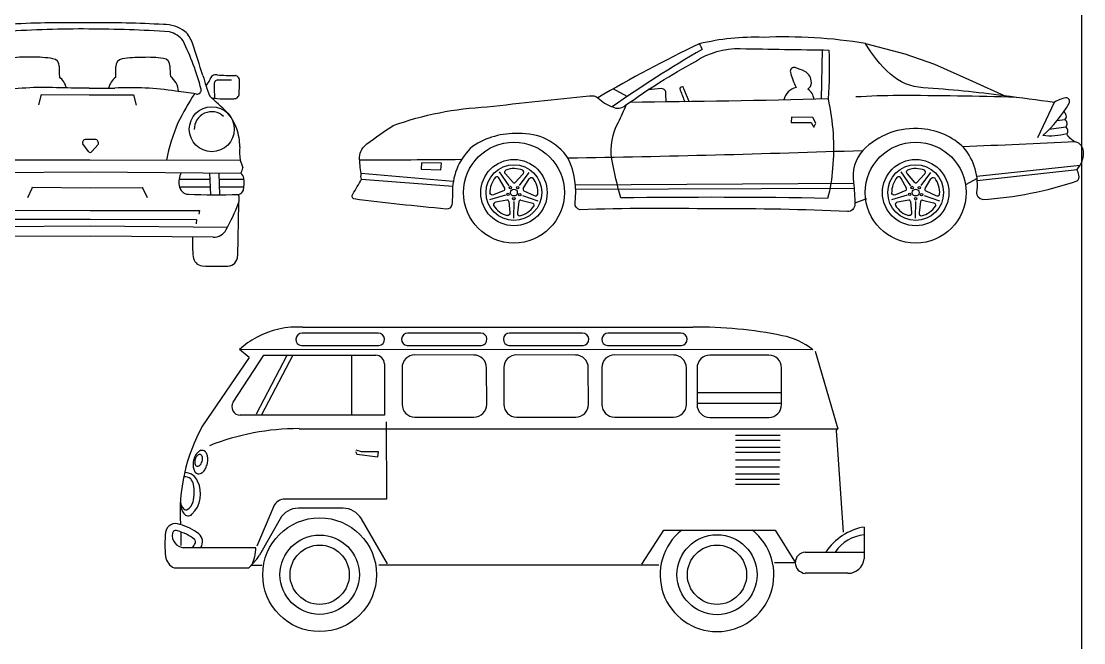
# Model space of a CAD drawing. Header units: millimetres. Extents: x 577 to 2337, y 236 to 943.
# Drawn here: x 803.2 to 809.57, y 688.56 to 692.29 of the extents above; entities that cross this region are included whole.
import ezdxf

# ---------------------------------------------------------------- set-up
doc = ezdxf.new("R2010")
doc.units = ezdxf.units.MM
doc.header["$LTSCALE"] = 0.01
doc.layers.add('06-Furn', color=4, linetype='Continuous')

# ---------------------------------------------------------------- blocks, each defined once
blk = doc.blocks.new('f11')
at = {"layer": '06-Furn', "color": 234, "linetype": 'Continuous'}
for p, q in [((810.9609376328059, 703.6753583222098), (813.301001540012, 703.6753583222098)), ((811.4135331721969, 703.6396272450156), (810.9565326632925, 703.6396272450156)), ((812.0283149989315, 703.6396272450156), (811.5915375264354, 703.6396272450156)), ((812.6390521438785, 703.6396272450156), (812.2022745521732, 703.6396272450156)), ((813.229566326923, 703.6396272450156), (812.7927886160084, 703.6396272450156)), ((814.0228710087009, 703.5393208532996), (810.5829663487144, 703.5414538651175)), ((810.9525637092062, 703.5647881298728), (811.4176257761188, 703.5652035742469)), ((811.5875685723491, 703.5647881298728), (812.032407573051, 703.5652035742469)), ((812.1983057172962, 703.5647881298728), (812.6431447179981, 703.5652035742469)), ((812.788819661922, 703.5647881298728), (813.2336587818332, 703.5652035742469)), ((810.6390764327713, 703.4940461188025), (810.3595797331997, 703.0826455622382)), ((810.5430534990497, 703.2255668907828), (810.7270010026165, 703.506401565618)), ((810.6384324045845, 703.4933401613898), (810.5815203996368, 703.5409798889823)), ((810.8657926084467, 703.5053748160071), (810.6806141646572, 703.1534717350669)), ((810.9003760578104, 703.5065660744376), (810.71222864706, 703.1490208178229)), ((810.7270010026165, 703.506401565618), (811.3993807347484, 703.506401565618)), ((811.2559400411316, 703.1462890177436), (811.2559400411316, 703.5055488615699)), ((811.987729838676, 703.5080527334876), (811.6330627115436, 703.5089172392554)), ((812.5984213264652, 703.5080527334876), (812.2437541397281, 703.5089172392554)), ((813.1867704303928, 703.5080527334876), (812.832103362865, 703.5089172392554)), ((813.757933607883, 703.5073838501639), (813.4034554870792, 703.5073838501639)), ((814.0353052528568, 703.5319113999076), (814.1722545536228, 703.0654553442664)), ((811.4501807304092, 703.4556015997596), (811.4501807304092, 703.1469326286979)), ((811.5566774817177, 703.4324409037299), (811.5566774817177, 703.2117684155173)), ((812.0645760210224, 703.212056067533), (812.0637435825535, 703.432141211576)), ((812.1673689993091, 703.4324409037299), (812.1673689993091, 703.2117684155173)), ((812.6752674492069, 703.212056067533), (812.674435010738, 703.432141211576)), ((812.7557181032367, 703.4324409037299), (812.7557181032367, 703.2117684155173)), ((813.2627842338749, 703.2117684155173), (813.2627842338749, 703.432141211576)), ((813.3270702274509, 703.4309073954291), (813.3270702274509, 703.2102349072165)), ((813.8341331394382, 703.2102349072165), (813.8341331394382, 703.4314720898337)), ((813.3312926204868, 703.2838949232764), (813.8308124454685, 703.2838949232764)), ((813.329953423328, 703.2193779020972), (813.8308124454685, 703.2193779020972)), ((811.4501807304092, 703.1469326286979), (810.5857507200905, 703.1469326286979)), ((811.4620156796642, 703.1072883873649), (811.4623840363689, 702.6434266238875)), ((811.6328775199123, 703.135568407125), (811.988091936893, 703.135568407125)), ((812.2435690077015, 703.135568407125), (812.5987834842869, 703.135568407125)), ((812.8319179924198, 703.135568407125), (813.1865842254825, 703.135568407125)), ((813.4032702358433, 703.1340348988242), (813.7579331310459, 703.1340348988242)), ((810.938145576603, 703.064713266439), (814.1715290458866, 703.064713266439)), ((814.1722545536228, 703.0654553442664), (814.1627564342685, 703.055742648191)), ((814.1627564342685, 703.055742648191), (814.2031836422153, 702.4454824000068)), ((813.5578846843906, 703.0270710259147), (813.826767674274, 703.0270710259147)), ((813.5578846843906, 702.9962268143363), (813.826767674274, 702.9962268143363)), ((811.2766668261953, 702.9295567541785), (811.284397578425, 702.9131742983527)), ((811.3130534203716, 702.9279037981696), (811.281385427899, 702.937157419271)), ((811.284397578425, 702.9131742983527), (811.4115185650058, 702.8974367647834)), ((811.4160000296303, 702.9263067513175), (811.3130534203716, 702.9279037981696)), ((811.4115185650058, 702.8974367647834), (811.4160000296303, 702.9263067513175)), ((813.5578846843906, 702.9549762278266), (813.826767674274, 702.9549762278266)), ((813.5578846843906, 702.9241549044318), (813.826767674274, 702.9241549044318)), ((813.5578846843906, 702.8781857758231), (813.826767674274, 702.8781857758231)), ((813.5578846843906, 702.8377055197425), (813.8227231414982, 702.8377055197425)), ((813.5578846843906, 702.7944577604003), (813.8227231414982, 702.7944577604003)), ((813.5578846843906, 702.7628433376021), (813.8227231414982, 702.7628433376021)), ((813.5578846843906, 702.7319379716582), (813.8227231414982, 702.7319379716582)), ((810.7846849175163, 702.5969860225387), (810.6853327663608, 702.3609724908538)), ((811.4623840363689, 702.6434266238875), (810.8549403460689, 702.6436216502852)), ((811.2025530548759, 702.5885388522811), (810.934680974669, 702.5886515646644)), ((810.8240459324785, 702.5241073041625), (810.7008910687633, 702.3060542016692)), ((811.4694657536216, 702.2544346421428), (811.3123532446094, 702.5252661972709)), ((812.9948954494663, 702.252228614635), (813.1271004589267, 702.4575016766257)), ((813.1271004589267, 702.4575016766257), (813.7951178463169, 702.4575016766257)), ((813.7951178463169, 702.4575016766257), (813.9170534523197, 702.2597652345366)), ((814.3304784210392, 702.47572174365), (814.3304784210392, 702.2847451835341)), ((810.2295487435528, 702.4412357478805), (810.2282785685726, 702.3654833107657)), ((810.67912535984, 702.3512357145019), (810.2428474338718, 702.3512357145019)), ((810.6367914589115, 702.2310464053817), (810.6841138215729, 702.28289594943)), ((813.9767041118808, 702.3256185322471), (814.3275792511173, 702.3256185322471)), ((810.1890026839443, 702.2305741875834), (810.4795513661571, 702.2310464053817)), ((810.4795513661571, 702.2310464053817), (810.6367914589115, 702.2310464053817)), ((810.6534339400001, 702.2460277646251), (810.7154343636699, 702.2460277646251)), ((811.4166890891262, 702.2490428953834), (813.0975298793979, 702.2490428953834)), ((813.9170534523197, 702.2597652345366), (813.7912158878513, 702.2597652345366)), ((814.2327849777408, 702.1982091634936), (813.9756603153415, 702.1982091634936))]:
    blk.add_line(p, q, dxfattribs=at)
for centre, radius in [((811.0619053753086, 702.1895057528682), 0.3414136469364166), ((811.0619053753086, 702.1895057528682), 0.2382636219263077), ((813.4468662651249, 702.1895057528682), 0.2401421219110489), ((811.0619053753086, 702.1895057528682), 0.1779721230268478), ((813.4468662651249, 702.1895057528682), 0.1779721230268478)]:
    blk.add_circle(centre, radius, dxfattribs=at)
for centre, radius, start, end in [((810.9298042716451, 703.155664947576), 0.5206250939242678, 86.57167161093817, 118.436270652212), ((813.327808848209, 701.1056553393073), 2.569842803980785, 78.52847495824481, 90.59769160704471), ((810.9106826843687, 703.1909760504432), 0.4804689398834347, 118.4362725198462, 133.2423245922335), ((810.9563116865226, 703.6021141081519), 0.03751378779427658, 89.66247174596255, 264.2660860341911), ((811.4138159962364, 703.6025233536429), 0.0375137386034025, 275.828877865201, 90.432469963911), ((811.5913165124126, 703.6021141081519), 0.03751378792595612, 89.66243760815529, 264.2661086792499), ((812.0285978229709, 703.6025233536429), 0.0375137386034025, 275.828877865201, 90.43242444727909), ((812.2020536573597, 703.6021141081519), 0.03751378792595612, 89.66243760815529, 264.2661086792499), ((812.6393349083133, 703.6025233536429), 0.0375137386034025, 275.828877865201, 90.43242444727909), ((812.7925677211948, 703.6021141081519), 0.03751378792595612, 89.66243760815529, 264.2661086792499), ((813.2298490913578, 703.6025233536429), 0.03751372649696655, 275.8286967348412, 90.43260651380818), ((813.7512414367862, 703.1921998530097), 0.4407670736123798, 51.95606347059842, 78.52848747384449), ((811.3993807347484, 703.4556015997596), 0.05079999566078186, 0, 90), ((811.6328769834705, 703.4327174692817), 0.07619999631870267, 89.86034848061209, 180.2079537126784), ((811.9875441106029, 703.4318530827231), 0.07620001714228866, 0.2167379670048563, 89.86034848061209), ((812.243568411655, 703.4327174692817), 0.07619999631870267, 89.86034848061209, 180.2079536313469), ((812.5982355983921, 703.4318530827231), 0.07619995753807034, 0.2167381365401303, 89.86034848061209), ((812.8319175155826, 703.4327174692817), 0.07619999631870267, 89.86034848061209, 180.2079536313469), ((813.1865844639011, 703.4318530827231), 0.07620007674650697, 0.2167377974696069, 89.86034848061209), ((813.4032697590061, 703.4311840801902), 0.07619999631870267, 89.86034848061209, 180.2079536313469), ((813.757933607883, 703.4311838417716), 0.07620007674650697, 0.2167377974696069, 90), ((810.5855490477749, 703.1977322369285), 0.05079999622679458, 146.7751356831388, 270.22746064836), ((811.6328775199123, 703.2117684155173), 0.07620000839233398, 180, 270), ((811.9883766086765, 703.2117678194709), 0.07619994409369793, 269.7859508970482, 0.2167381365401303), ((812.2435690077015, 703.2117684155173), 0.07620000839233398, 180, 270), ((812.599068036861, 703.2117678194709), 0.07619994409369793, 269.7859508970482, 0.2167381365401303), ((812.8319179924198, 703.2117684155173), 0.07620000839233398, 180, 270), ((813.1865842254825, 703.2117684155173), 0.07620000839233398, 270, 0), ((813.4032702358433, 703.2102349072165), 0.07620000839233398, 180, 270), ((813.7579331310459, 703.2102349072165), 0.07620000839233398, 270, 0), ((811.2844391526647, 702.5642785697646), 1.060221337579746, 150.7301574587928, 183.9128299551091), ((810.9402605878182, 701.5945999890037), 1.471806615273459, 90.0823335907528, 111.5100777101214), ((810.3870525272556, 702.8659495382972), 0.08095963157809091, 136.5458271554375, 153.3981627190411), ((810.3554028185077, 702.8744625120826), 0.04074474211751366, 130.9443807865252, 147.98043703045), ((810.3664987595745, 702.8854234486289), 0.05264548894447767, 112.1509020224038, 136.5460905950127), ((810.3462613733478, 702.8849991827674), 0.02679528034670479, 106.5240401260009, 130.9443816933972), ((810.3425052078434, 702.8976598053641), 0.01358923141908434, 71.97003798582881, 106.5234771266276), ((810.3564649732776, 702.9100703268714), 0.02603447168920403, 77.18133780599652, 112.1504723165844), ((810.3425052078434, 702.8976599245734), 0.01358911819240033, 37.41640678584174, 71.96988241714682), ((810.332016280479, 702.8896358280845), 0.02679531685167405, 12.99595419362744, 37.41631457101146), ((810.3564650924869, 702.9100702076621), 0.02603456656662895, 42.21253997712763, 77.18165182506758), ((810.3367552073665, 702.8921911984153), 0.05264542188005419, 17.81680017611826, 42.211987560421), ((810.3097992451854, 702.8835275440879), 0.08095941051057866, 0.9646818374494195, 17.81701720790036), ((810.422622493095, 702.8481363325782), 0.1207407122804095, 167.1814719587691, 180.9646329416148), ((810.3828470023342, 702.8474663763709), 0.08095958428218548, 180.9644688232235, 197.8168049416901), ((810.4226225526996, 702.8481363325782), 0.1207407563707482, 153.398316671202, 167.1814782340811), ((810.352479627914, 702.8654829531379), 0.04074446039733583, 175.9600073354487, 192.9960680217645), ((810.3719627769657, 702.8641068010993), 0.06027615137853603, 161.9701145584664, 175.9599209906016), ((810.3388875039287, 702.8623459606833), 0.02679502646211672, 192.9960975027116, 217.4164993170293), ((810.3719622405239, 702.8641068010993), 0.06027563224916505, 147.9801369715663, 161.9699567310886), ((810.3283991130062, 702.8543219834037), 0.01358930755490314, 217.4157960048338, 251.9693210838259), ((810.3283986957737, 702.8543219834037), 0.01358915762701738, 251.9709938642588, 286.5245838029117), ((810.3246431859203, 702.8669824867911), 0.02679493310847817, 286.5233298007541, 310.9436950474644), ((810.3155010851093, 702.8775195151038), 0.04074508440967115, 310.9442960826154, 327.9803305309064), ((810.2989419015117, 702.8878749876685), 0.06027563224916505, 327.9801369715662, 341.9699567310886), ((810.2989419015117, 702.8878748684592), 0.0602756043817939, 341.9700644826147, 355.9598850644313), ((810.3184240372844, 702.8864985972114), 0.04074492765127142, 355.9602217925668, 12.99626275696658), ((810.27002369482, 702.8828580647178), 0.1207406233470387, 333.3981268922487, 347.1812876549863), ((810.2700228007503, 702.8828580647178), 0.1207414890551367, 347.1813817854252, 0.9645419103354649), ((810.2556341202923, 702.7300648360915), 0.0470546468765559, 47.0652492830576, 98.44125594848211), ((810.2481467040249, 702.7033267884917), 0.09911404529360764, 56.04546678434636, 86.76380796958347), ((810.2287652404972, 702.7015692859359), 0.1124152962449009, 26.39613591639398, 48.32854457654008), ((810.3558906825252, 702.8388029604621), 0.05264530838808862, 197.8168398731732, 222.212026682602), ((810.3361810358234, 702.820923832006), 0.02603453471876785, 222.2120722394463, 257.1812390031454), ((810.3361808570095, 702.8209238916106), 0.02603456147934707, 257.1816518250675, 292.1508367994849), ((810.3261476667591, 702.8455705314345), 0.05264511080707777, 292.1505792825915, 316.5457807597935), ((810.3055932434269, 702.8650446205802), 0.08095984337262321, 316.5458529489465, 333.3981816684444), ((810.2348776968189, 702.7171501784987), 0.07093765884961412, 11.52775694926821, 41.8894796796128), ((810.175575664825, 702.6751702099509), 0.171795747225681, 314.1821966905655, 26.39612177464106), ((810.0665121586986, 702.6828109293647), 0.242769366560107, 346.6915758419175, 11.52774399344127), ((810.2823426635929, 702.6266329556174), 0.0561722037574025, 169.1183903757675, 234.0303103827577), ((810.3341507824131, 702.6190561919875), 0.1073367584781295, 182.0698678428491, 215.8723002361383), ((810.2341525467106, 702.6431564360328), 0.0705027899011514, 296.0241919508285, 346.6916013648424), ((810.8549158783622, 702.5674216418929), 0.07620001231582228, 89.98161361744123, 157.1708850686888), ((810.9346275242038, 702.4616516500182), 0.1269999854986387, 89.97588593300146, 150.5425409293758), ((811.2024995746084, 702.4615388780303), 0.1270000042495615, 30.11852064000729, 89.97588593300146), ((810.2730506571003, 702.5748719840713), 0.03193477416262275, 215.8723352841857, 314.1821656212292), ((810.2583570392795, 702.5935829549499), 0.01533575979715576, 234.0302901149508, 296.0241755335356), ((810.1983708055683, 702.4349907904334), 0.06174914002546833, 66.98480501536032, 171.6864141080206), ((810.1352816136547, 702.1785609691806), 0.3251822910510024, 51.83617970401779, 74.43959090377011), ((813.4468662651249, 702.1895057528682), 0.3414136371752419, 128.3989270955389, 51.9127104971216), ((814.3902320774265, 702.1323860257335), 0.348496690288023, 99.8728262470199, 146.3490633543274), ((810.7410402210422, 702.3714687495894), 0.6081010891946559, 173.1574105951844, 186.8425838288196), ((810.251674047298, 702.4250443845458), 0.07422237693340791, 170.0382859347738, 265.0630499006018), ((810.1983708055683, 702.4349907904334), 0.02001043361985719, 61.07197429373799, 171.6863927906484), ((810.1352816136547, 702.1785609691806), 0.2834435684645299, 51.83618253632142, 75.12388432128274), ((810.2991274507709, 702.3870426684089), 0.0182831349621656, 325.2699727350633, 51.83617447442936), ((810.2991274507709, 702.3870426684089), 0.06002180914335753, 325.2700164132049, 51.83616473594062), ((814.354718676395, 702.1879305511184), 0.2420355568978874, 95.89926396877752, 145.3625580843261), ((810.1737792404361, 702.4488084583945), 0.1578451686176854, 321.7546045343598, 332.7872763994806), ((810.4035978229709, 702.3588822155662), 0.2756336136759712, 336.1887141467151, 358.4103476731149), ((810.2218404920765, 702.3091664283938), 0.08517662432003853, 186.8425839233498, 247.3235974954051), ((810.5903094919391, 702.3685099154181), 0.1270000135049281, 317.6137117456252, 330.5425493304028), ((813.9809091003605, 702.2616006701655), 0.06415581496328444, 93.75805262707888, 266.3204685256661), ((814.2346637161442, 702.2937991886802), 0.09560851099649109, 268.8741896940302, 354.5660194243312)]:
    blk.add_arc(centre, radius, start, end, dxfattribs=at)
blk = doc.blocks.new('f12')
at = {"layer": '06-Furn', "color": 234}
for p, q in [((818.9270136625113, 702.6673273743925), (818.8785656662279, 702.660367765491)), ((818.9324088023553, 702.6239928715638), (818.8338481982195, 702.6098345304179)), ((815.5922177722663, 702.2715498640298), (815.5337843141737, 702.3554151351689)), ((815.6153416792425, 702.2913217399307), (815.5710157183843, 702.3422693051086)), ((815.6287006534607, 702.29107983074), (815.6748421032083, 702.3403891789328)), ((815.6534414808324, 702.2733070499796), (815.712930944594, 702.3518721465496)), ((818.0033490636255, 702.2715498640298), (817.9449156055401, 702.3554151351689)), ((818.0264729705945, 702.2913217399307), (817.9821470097507, 702.3422693051086)), ((818.0398319448199, 702.29107983074), (818.0859733945603, 702.3403891789328)), ((818.0645727721916, 702.2733070499796), (818.1240622359531, 702.3518721465496)), ((815.5655726508761, 702.2565215092015), (815.5329351660824, 702.3156420622233)), ((815.6771771152256, 702.2545005347035), (815.7119336538802, 702.3124006920823)), ((817.976703942228, 702.2565215092015), (817.9440664574416, 702.3156420622233)), ((818.0883084065848, 702.2545005347035), (818.1230649452394, 702.3124006920823)), ((818.4008119962585, 702.3156440924483), (818.3314017550568, 702.2762951804159)), ((815.5693627707718, 702.2147248774688), (815.4750553784819, 702.1861314086252)), ((815.5612144314931, 702.2438911237675), (815.4990629424486, 702.2174782933268)), ((815.6718176131311, 702.2126986247874), (815.764920715474, 702.18039873264)), ((815.6810751959696, 702.2417206411753), (815.7422296649951, 702.2130749412879)), ((817.9804940621237, 702.2147248774688), (817.8861866698484, 702.1861314086252)), ((817.9723457228523, 702.2438911237675), (817.9101942338078, 702.2174782933268)), ((818.082948904483, 702.2126986247874), (818.1760520068332, 702.18039873264)), ((818.0922064873288, 702.2417206411753), (818.1533609563543, 702.2130749412879)), ((815.5789319421441, 702.1858041023349), (815.512619417494, 702.1730332653367)), ((815.5895973886567, 702.1777561856559), (815.5955116168319, 702.1104845935167)), ((815.6198541125763, 702.1764928510363), (815.6179055305241, 702.0779653232728)), ((815.6503164407972, 702.1766566628191), (815.6419705314751, 702.1096432984757)), ((815.6612662686297, 702.1843131621988), (815.7270729517026, 702.1691498622365)), ((817.7370487465145, 702.1933374680791), (817.6669123850646, 702.1678576290849)), ((817.9900632335033, 702.1858041023349), (817.9237507088459, 702.1730332653367)), ((818.0007286800159, 702.1777561856559), (818.0066429081911, 702.1104845935167)), ((818.0309854039355, 702.1764928510363), (818.0290368218833, 702.0779653232728)), ((818.0614477321564, 702.1766566628191), (818.0531018228343, 702.1096432984757)), ((818.0723975599889, 702.1843131621988), (818.1382042430618, 702.1691498622365))]:
    blk.add_line(p, q, dxfattribs=at)
for points in [[(818.4322521060952, 702.1889698521534, 0.06463117398015057), (819.0016800533762, 702.3001643056757, 0.311979695415891), (819.0120282085103, 702.3347412712881, 0.007466092147084752), (819.0007600493976, 702.3695474260146, 0.1795108467132291), (819.0397722671681, 702.4684524858874, 0.297920993685627), (819.0020974873609, 702.5317637873211, -0.164429709296422), (818.9582944786729, 702.5575665259219, -0.06084921462478358), (818.9393784887492, 702.5826626522446, -0.09621001063703903), (818.7960519729953, 702.5727411719834, 0.07328729122797245), (818.9528719485301, 702.7669007572529, 0.6021031974881028), (818.9335363924532, 702.7995058133945, 0.08534436889966097), (818.8635687584668, 702.7721573413562, 0.002154604798135369), (818.5616891589801, 702.8112480386169, 0.01751131198565444), (818.0763068563086, 702.8597676813349, -0.1727178246543103), (817.8805064415195, 702.9418471923398, -0.07903840218599353), (817.7311066420938, 703.1250955091361, 0.05212424771449881), (817.1163535236395, 703.1622693324732, 0.06616678961635349), (816.7330446041218, 703.1234135198881, -0.03304219783901044), (816.7500682791855, 703.0897304260995, 0.02074274842729733), (816.2103685335154, 702.7450541002161, -0.320749570136081)], [(818.4322521060952, 702.1889698521534, -0.3993709220873513), (818.4000111249464, 702.2293384068596, 0.2117448787887012), (818.3212656565287, 702.499646891474, 0.175042950257173), (818.0688128296082, 702.6134537296728, 0.2260175516920253), (817.7150990058129, 702.4838287476575, 0.2233856429596347), (817.65915103023, 702.2919551450593, -0.0214787995598956), (817.6670576353339, 702.160413673844, -0.4233840710983823), (817.6229021802268, 702.116218288849, 0.01459267634541072), (816.8211392709767, 702.132236997784, 0.01289978989569531), (816.0161862925, 702.1278421915611, -0.3567243778143935), (815.9874976219711, 702.167173209438, 0.1441942387881841), (815.9472644602123, 702.4351276996001, 0.2645325840445674), (815.6477053878319, 702.5846543148343, 0.1601910503999548), (815.3725091762666, 702.5072980918465, 0.2112902108787172), (815.25206048096, 702.243497250847, -0.02288369802027186), (815.2486583700796, 702.1578397201063, -0.3991577500785379), (815.2142433081157, 702.1313288113868, -0.007364516480979585), (814.6597361654188, 702.1922889116083, -0.4918334101613313), (814.6534318495454, 702.2207923211224, 0.01162463873307687), (814.679728426518, 702.2667627368626, 0.04032257990269805), (814.7057159374511, 702.3116257998606, -0.1281001896298338), (814.7041683695046, 702.3447380928972, -0.04482910120416033), (814.6941153389038, 702.4437918952442, -0.2111179782380698), (814.7383357767234, 702.5236579047466, -0.01133042847836947), (814.8951366924506, 702.6330757201192, -0.07389107864004844), (815.4598252794007, 702.7448510944066, -0.005497636739624535), (816.0736716436571, 702.810370409801, -0.2354382408315718), (816.123611968504, 702.7996199164315, 0.09364030738767097), (816.212134566404, 702.7443595527127, 0.291895977436826), (816.2908721183034, 702.7544777952696, -0.0304412761542873), (816.7108115834402, 703.0182210424953, -0.1516703182860611), (816.979420219532, 703.094954379221, 0.001803758063612425), (817.5111829643778, 703.0863681464086, -0.03001051332371444), (817.5062701135379, 702.7922859355147, -0.003466045831790792), (816.3151527081194, 702.7721690857413, 3.647766475596638)], [(816.7330446041218, 703.1234135198881, 0.02054635911915596), (816.123611968504, 702.7996199164315, -6.837416420959595)], [(817.4214290091098, 702.7903065986009, 0.2300583571432023), (817.3846518551567, 702.8510740653271, 0.2664846465800295), (817.4058465130059, 702.8902000532232, 0.2908197734143025), (817.3666340746407, 702.9579974814385, 0.03648956526253779), (817.3089854913691, 702.9805571592276, 0.5661088215437988), (817.2798453267009, 702.9541111139677, 0.06583974460769211), (817.3152229482861, 702.8620350428953, 0.2826996010110163), (817.2401840475053, 702.786359006959, -3.077224517867312)], [(816.5345379088816, 702.7746333357916), (816.5329871270427, 702.8246293303071, 0.437900605893486), (816.5070182629992, 702.854530395967, -0.005720382927051153), (816.4262825773679, 702.8483139902071, 1.239976899919039)], [(816.6727329077024, 702.7764732258927), (816.6412597989823, 702.8540170819449, 1.252258435879739), (816.6182778545757, 702.84524226187, -0.01836046567412294), (816.6458370059175, 702.7760977176347, -0.5234201204768884)], [(817.5062701135379, 702.7922859355147, -0.07861700751797404), (817.5329644681173, 702.3749842487721, -0.06068593989397675), (817.5026061732773, 702.1959884575315, 0.007911591435252576), (816.2630870531488, 702.1981593524231, -0.02352218523775861), (816.2080682452637, 702.4302890960223, -0.1670360010222502), (816.2482104738286, 702.6529835122763)], [(818.6348644307712, 702.8020153267696, 0.006801729282814825), (817.9297244433168, 702.8128862405117, 0.01452480460762503), (817.6724387829075, 702.8043294696961)], [(816.2482104738286, 702.6529835122763, 0.005803266310637004), (816.2954089524704, 702.7578133103214, 13.00198865152524)], [(818.9393784887492, 702.5826626522446, 0.4337552877765393), (818.9324088023553, 702.6239928715638, 0.5329591442504628), (818.9270136625113, 702.6673273743925, 0.5507911539479278), (818.9193008532369, 702.7144646276408, 1.205935490207403)], [(818.9893085152347, 702.5355881376288, -0.001808382096537624), (818.3155550849682, 702.5050791805822)], [(817.7134538086742, 702.4819451849305, -0.004739766922399502), (815.9463548080079, 702.4365339149497)], [(815.3059775819551, 702.4283502611486, -0.001632876827961043), (814.697000073966, 702.4246484694429)], [(815.5710157183843, 702.3422693051086, -0.4739591526509294), (815.5723225768655, 702.3660581619167, 0.6757172301972019)], [(815.6748421032083, 702.3403891789328, 0.4739591526509294), (815.6743973737451, 702.3642097541285, -0.6757172301972019)], [(817.9821470097435, 702.3422693051086, -0.4739591526509294), (817.9834538682247, 702.3660581619167, 0.6757172301972019)], [(818.0859733945603, 702.3403891789328, 0.4739591526509294), (818.0855286651043, 702.3642097541285, -0.6757172301972019)], [(815.5329351660824, 702.3156420622233, 0.4739591526509294), (815.5101430238559, 702.3225800619236, -0.6757172301972019)], [(815.7119336538802, 702.3124006920823, -0.4739591526509294), (815.7349620426306, 702.3185089568267, 0.6757172301972019)], [(817.9440664574416, 702.3156420622233, 0.4739591526509294), (817.9212743152151, 702.3225800619236, -0.6757172301972019)], [(818.1230649452394, 702.3124006920823, -0.4739591526509294), (818.1460933339971, 702.3185089568267, 0.6757172301972019)], [(815.4990629424486, 702.2174782933268, -0.4739591526509294), (815.4768422366527, 702.2260723506313, 0.6757172301972019)], [(815.7422296649951, 702.2130749412879, 0.4739591526509294), (815.7647469493007, 702.2208588666961, -0.6757172301972019)], [(817.9101942338078, 702.2174782933268, -0.4739591526509294), (817.8879735280119, 702.2260723506313, 0.6757172301972019)], [(818.1533609563543, 702.2130749412879, 0.4739591526509294), (818.1758782406527, 702.2208588666961, -0.6757172301972019)], [(815.512619417494, 702.1730332653367, 0.4739591526509294), (815.4989778283765, 702.1535006097818, -0.6757172301972019)], [(815.7270729517026, 702.1691498622365, -0.4739591526509294), (815.7399984201824, 702.1491361206697, 0.6757172301972019)], [(817.9237507088459, 702.1730332653367, 0.4739591526509294), (817.9101091197357, 702.1535006097818, -0.6757172301972019)], [(818.1382042430618, 702.1691498622365, -0.4739591526509294), (818.1511297115343, 702.1491361206697, 0.6757172301972019)], [(815.5955116168319, 702.1104845935167, -0.4739591526509294), (815.5804716069091, 702.0920071562266, 0.6757172301972019)], [(815.6419705314751, 702.1096432984757, 0.4739591526509294), (815.6563317079693, 702.090633453741, -0.6757172301972019)], [(818.0066429081911, 702.1104845935167, -0.4739591526509294), (817.9916028982683, 702.0920071562266, 0.6757172301972019)], [(818.0531018228343, 702.1096432984757, 0.4739591526509294), (818.0674629993213, 702.090633453741, -0.6757172301972019)]]:
    blk.add_lwpolyline(points, format="xyb", dxfattribs=at)
for points in [[(817.7311066420938, 703.1250955091361), (817.9679219890517, 703.0635821692829), (818.1451840223002, 703.000815249017), (818.3735652120798, 702.8995649964907), (818.5669625043141, 702.8105878770127)], [(817.4670704564763, 702.7913609910008), (817.4719449993266, 703.0868705767914)], [(816.3011353558162, 702.8075109066101), (816.2167004856441, 702.853298569227)], [(818.8635687584668, 702.7721573413562), (818.7628309793785, 702.5588837179073)], [(817.4200760297448, 702.6228988817873), (817.433542144025, 702.646241632099), (817.4140146229751, 702.6813151738586), (817.2873964575905, 702.682979356932), (817.2843239852285, 702.6520840948194), (817.4038413438233, 702.6515298999709), (817.4200760297448, 702.6228988817873)], [(815.0638778890919, 702.3716575771666), (815.1811424315732, 702.3677328384636), (815.185320308285, 702.407893802925), (815.0651632534558, 702.4100696508665), (815.0638778890919, 702.3716575771666)], [(819.0187059873482, 702.3940932363455), (818.3993543571108, 702.3266799929968)], [(815.2568392786037, 702.2977327427195), (814.7041683695046, 702.3447380928972)], [(818.4020668843644, 702.3026878809158), (819.0007600493976, 702.3695474260146)], [(814.7057159374511, 702.3116257998606), (815.2532813718775, 702.2691070813432)], [(817.6599158429148, 702.2843708857815), (815.9901039049058, 702.2756236352704)], [(815.9916414581079, 702.25178796872), (817.6622813252819, 702.2579771682047)]]:
    blk.add_lwpolyline(points, dxfattribs=at)
for centre, radius in [((815.6209193766466, 702.23035654926), 0.30285546247736), ((818.0320506680131, 702.23035654926), 0.30285546247736), ((815.6209193766466, 702.23035654926), 0.1993288784059011), ((815.6209193766466, 702.23035654926), 0.1672424906005818), ((818.0320506680131, 702.23035654926), 0.1993288784059011), ((818.0320506680131, 702.23035654926), 0.1672424906005818), ((815.5996633317903, 702.2608637967039), 0.007249794553819391), ((815.6433650140374, 702.2599995071339), 0.007249794553819391), ((818.0107946231495, 702.2608637967039), 0.007249794553819391), ((818.0544963053893, 702.2599995071339), 0.007249794553819391), ((815.5853367810763, 702.2195681071878), 0.007249794553819391), ((815.6209193766466, 702.23035654926), 0.02026466567256572), ((815.6560475883147, 702.2181696573077), 0.007249794553819391), ((817.9964680724355, 702.2195681071878), 0.007249794553819391), ((818.0320506680131, 702.23035654926), 0.02026466567256572), ((818.0671788796666, 702.2181696573077), 0.007249794553819391), ((815.6201841680362, 702.1931816779231), 0.007249794553819391), ((818.0313154593954, 702.1931816779231), 0.007249794553819391)]:
    blk.add_circle(centre, radius, dxfattribs=at)
for centre, radius, start, end in [((815.6209193766466, 702.23035654926), 0.1441408222098046, 68.22194694089839, 109.7032139269853), ((818.0320506680131, 702.23035654926), 0.1441408222098046, 68.22194694089839, 109.7032139269853), ((815.6209193766466, 702.23035654926), 0.1441408222098046, 140.2219469410957, 181.7032139273594), ((815.6221303104379, 702.2972280594965), 0.00899834008595799, 221.02427983147, 316.9008810367575), ((815.6209193766466, 702.23035654926), 0.1441408222098046, 356.22194694089, 37.70321392737112), ((818.0320506680131, 702.23035654926), 0.1441408222098046, 140.2219469410957, 181.7032139273594), ((818.0332616017971, 702.2972280594965), 0.00899834008595799, 221.02427983147, 316.9008810367575), ((818.0320506680131, 702.23035654926), 0.1441408222098046, 356.22194694089, 37.70321392737112), ((815.557694990201, 702.2521726488173), 0.00899834008595799, 293.0242798315957, 28.90088103665331), ((815.6848921613404, 702.249869315883), 0.00899834008595799, 149.0242798318596, 244.9008810365399), ((817.9688262815529, 702.2521726488173), 0.00899834008595799, 293.0242798315957, 28.90088103665331), ((818.0960234526996, 702.249869315883), 0.00899834008595799, 149.0242798318596, 244.9008810365399), ((815.6209193766466, 702.23035654926), 0.1441408222098046, 212.2219469415097, 253.7032139272887), ((815.5806336231166, 702.1769681300482), 0.00899834008595799, 5.024279831796645, 100.9008810366203), ((815.6592457981591, 702.1755445919969), 0.00899834008595799, 77.02427983155916, 172.9008810367404), ((815.6209193766466, 702.23035654926), 0.1441408222098046, 284.2219469411127, 325.7032139274422), ((818.0320506680131, 702.23035654926), 0.1441408222098046, 212.2219469415097, 253.7032139272887), ((817.9917649144758, 702.1769681300482), 0.00899834008595799, 5.024279831796645, 100.9008810366203), ((818.070377089511, 702.1755445919969), 0.00899834008595799, 77.02427983155916, 172.9008810367404), ((818.0320506680131, 702.23035654926), 0.1441408222098046, 284.2219469411127, 325.7032139274422)]:
    blk.add_arc(centre, radius, start, end, dxfattribs=at)
blk = doc.blocks.new('bo1')
at = {"layer": '06-Furn', "color": 234}
for p, q in [((809.8055470575426, 716.1687388602778), (809.8241243700528, 716.1267850505434)), ((809.6486486764876, 716.0915444560279), (809.6512617190301, 716.1287956116585)), ((809.6512617190301, 716.1287956116585), (809.6725329689928, 716.161288480061)), ((809.825591955948, 716.0136130099716), (809.8241243700528, 716.1267850505434)), ((809.6486486764876, 716.0915444560279), (809.6747302933333, 715.9604585535047)), ((809.7934646620774, 715.9304212860819), (809.825591955948, 716.0136130099716)), ((809.6376122538865, 715.9155118650242), (809.6747302933333, 715.9604585535047)), ((809.6376122538865, 715.9155118650242), (809.6900200543158, 715.7540072871628)), ((809.666635401752, 715.9506563501658), (809.7039711458451, 715.8663408817575)), ((809.7256350839276, 715.8890151472675), (809.666635401752, 715.9506563501658)), ((809.7249180514041, 715.9053400386287), (809.7329670063285, 715.9176352085694)), ((809.456367276003, 715.5528800313947), (809.5341636308589, 715.8812461306446)), ((809.5341636308589, 715.8812461306446), (809.5562768701121, 715.8910380971414)), ((809.5562768701121, 715.8910380971414), (809.6017602288989, 715.8515281850165)), ((809.5895957161706, 715.678133915596), (809.6017602288989, 715.8515281850165)), ((809.7039711458451, 715.8663408817575), (809.7551314641454, 715.6545363327253)), ((809.7260343272628, 715.8936385465516), (809.7192608058468, 715.8151984292736)), ((809.7260343272628, 715.8936385465516), (809.7249180514041, 715.9053400386287)), ((809.7260343272628, 715.8936385465516), (809.7586906160185, 715.8098927263419)), ((809.7586906160185, 715.8098927263419), (809.8003607748881, 715.6014545454943)), ((809.6900200543158, 715.7540072871628), (809.7622087913004, 715.6437242724605)), ((809.5668853436215, 715.5978836084317), (809.5895957161706, 715.678133915596)), ((809.6504581812085, 715.6515641608457), (809.6804312124239, 715.6605902865012)), ((809.6804312124239, 715.6605902865012), (809.7620712493986, 715.6417637354413)), ((809.5355988482282, 715.604075506503), (809.704382703373, 715.5706715597192)), ((809.6300112242633, 715.5853903900737), (809.6504581812085, 715.6515641608457)), ((809.7563918104995, 715.5608084040833), (809.7622087913004, 715.6437242724605)), ((809.8003607748881, 715.6014545454943), (809.9447202957004, 715.4934703128284)), ((809.682285792634, 715.5133154509946), (809.694859546759, 715.5328634445801)), ((809.694859546759, 715.5328634445801), (809.704382703373, 715.5706715597192)), ((809.7269917279027, 715.5663628939252), (809.7013932350959, 715.5588029991768)), ((809.7264261833255, 715.5663089432195), (809.7269917279027, 715.5663628939252)), ((809.7703705743357, 715.5581674284505), (809.7269917279027, 715.5663628939252)), ((809.7703705743357, 715.5581674284505), (809.7849249186334, 715.5348885848811)), ((809.7773663883663, 715.4848329907278), (809.7849249186334, 715.5348885848811)), ((809.4653934016594, 715.52290700018), (809.6228373562691, 715.4885919875948)), ((809.5036549213554, 715.5145678770093), (809.5058601539207, 715.4219314692515)), ((809.6228373562691, 715.4885919875948), (809.6595045751305, 715.49208989461)), ((809.6228373562691, 715.4885919875948), (809.6231389826538, 715.4207857685124)), ((809.6595045751305, 715.49208989461), (809.682285792634, 715.5133154509946)), ((809.6932568714794, 715.5261438173427), (809.7168373414327, 715.4728919425579)), ((809.7168373414327, 715.4728919425579), (809.7473933571509, 715.4758068650711)), ((809.7382221669646, 715.3450797362839), (809.7473933571509, 715.4758068650711)), ((809.7473933571509, 715.4758068650711), (809.7773663883663, 715.4848329907278)), ((809.7843824706625, 715.281997317984), (809.7773663883663, 715.4848329907278)), ((809.7789392136114, 715.4952488651589), (809.8989333049154, 715.4249920643101)), ((809.9447202957004, 715.4934703128284), (810.0199793582452, 715.459450294571)), ((810.637487175227, 715.4385323217825), (810.6530464469107, 715.500526656931)), ((810.6530464469107, 715.500526656931), (810.9404231685986, 715.4978437149216)), ((810.9404231685986, 715.4978437149216), (811.2061529340718, 715.4991178418672)), ((811.2061529340718, 715.4991178418672), (811.221572701572, 715.4370886608481)), ((809.4939596422838, 715.2234580461449), (809.5058601539207, 715.4219314692515)), ((809.6231389826538, 715.4207857685124), (809.6615551550228, 715.4059500660973)), ((809.6615551550228, 715.4059500660973), (809.7430378636034, 715.4137231927978)), ((809.8989333049154, 715.4249920643101), (809.9951034930564, 715.3875842746273)), ((809.9951034930564, 715.3875842746273), (810.0147693470576, 715.4186429606434)), ((810.0147693470576, 715.4186429606434), (810.0199793582452, 715.459450294571)), ((810.0147693470576, 715.4186429606434), (810.0639744428249, 715.4050104171292)), ((810.0639744428249, 715.4050104171292), (810.0969266901319, 715.4015139013544)), ((809.6630430186786, 715.1964202057085), (809.7382221669646, 715.3450797362839)), ((809.7333513196684, 715.3354481045211), (809.7689637837448, 715.2496923487588)), ((809.4939596422838, 715.2234580461449), (809.5280135650174, 715.189705749796)), ((809.7125967013942, 714.6769679385039), (809.7689637837448, 715.2496923487588)), ((810.9752558851106, 715.2300910988665), (810.9195300258945, 715.2308670033631)), ((809.5280135650174, 715.189705749796), (809.6630430186786, 715.1964202057085)), ((809.5280135650174, 715.189705749796), (809.5393716286835, 715.1352879060063)), ((810.9346904308114, 715.1586522318935), (810.9018982722847, 715.2039801830501)), ((810.9563853693181, 715.1577492905012), (810.9928306840521, 715.2001955842238)), ((809.5393716286835, 715.1352879060063), (809.5588712071195, 715.1248144532268)), ((809.5405120200584, 715.1166848190938), (809.5588712071195, 715.1248144532268)), ((809.5405120200584, 715.1166848190938), (809.5961390268039, 714.6236341392292)), ((809.6706623537433, 714.8579720948013), (809.679064958365, 715.0931127367701)), ((810.0131450047267, 715.1090942894621), (810.9436159452454, 715.1080476767925)), ((810.9436159452454, 715.1080476767925), (811.8451721759194, 715.1062469183485)), ((810.0083033212433, 715.0310588852985), (810.9442125335482, 715.0352120915445)), ((810.1396877397493, 715.0316419189726), (810.1350396353811, 714.9008231703879)), ((810.1954197755186, 715.0318892363825), (810.1892858455686, 714.9007716531592)), ((810.9442125335482, 715.0352120915445), (811.8498382957479, 715.0282008195895)), ((811.6627241829484, 715.0294521128485), (811.6685631302827, 714.8983210622932)), ((811.7184555213099, 715.0290794191637), (811.7228093191007, 714.8982505450654)), ((810.1383708389477, 714.9945783546386), (809.9884537904437, 714.9948197136796)), ((810.378479053834, 714.9941917922656), (810.1936701365486, 714.9944893254974)), ((811.479580562249, 714.9921665812249), (811.6643896812312, 714.9920483605488)), ((811.7196890391862, 714.9920129860652), (811.8696062513046, 714.9919170854223)), ((810.1367204021809, 714.9481275747198), (809.9887461195177, 714.9483658060158)), ((810.3784042662884, 714.9477384756424), (810.1914971200678, 714.9480393869121)), ((810.5707603098491, 714.8828644033015), (810.5966524027391, 714.937612955338)), ((810.5966524027391, 714.937612955338), (810.5995308129715, 714.9435325926129)), ((810.5995308129715, 714.9435325926129), (810.9449853191983, 714.9408651273948)), ((810.9449853191983, 714.9408651273948), (811.2584153976132, 714.9420047961862)), ((811.2584153976132, 714.9420047961862), (811.2612804835227, 714.9360786985012)), ((811.2612804835227, 714.9360786985012), (811.2870493464799, 714.8812720371748)), ((811.4795508464596, 714.9457132139028), (811.6664581966762, 714.9455936510162)), ((811.7212349743423, 714.9455586108193), (811.8692094185027, 714.945463952939)), ((809.6706623537433, 714.8579720948013), (809.6942630919639, 714.6752189849964)), ((810.0225701572855, 714.850318281136), (810.0269603954877, 714.5338939180324)), ((811.8351648948811, 714.8474927680031), (811.8300628275393, 714.5310790820326)), ((810.2593002974246, 714.783748791549), (810.2561635018066, 714.805793667892)), ((810.2561635018066, 714.805793667892), (810.9460994966868, 714.8048387085978)), ((810.9460994966868, 714.8048387085978), (811.6014719771994, 714.8034937678708)), ((811.6014719771994, 714.8034937678708), (811.5982855965268, 714.7814560039801)), ((810.0872318660696, 714.7060881507455), (810.9468591894766, 714.712090210403)), ((810.2727971127171, 714.7515144990862), (810.9465352843109, 714.7516347719461)), ((810.2764932980064, 714.7254570396285), (810.2727971127171, 714.7515144990862)), ((810.9465352843109, 714.7516347719461), (811.5847162998981, 714.7492521560303)), ((810.9468591894766, 714.712090210403), (811.7701788841588, 714.7034084680158)), ((811.5847162998981, 714.7492521560303), (811.5809615041218, 714.7232030775735)), ((809.7000929369888, 714.6141069535606), (809.6942630919639, 714.6752189849964)), ((809.6977609989783, 714.6385517661348), (809.6954290609686, 714.6629965787091)), ((809.7160946084094, 714.6403007196426), (809.7125967013942, 714.6769679385039)), ((809.7184265464199, 714.6158559070683), (809.7160946084094, 714.6403007196426)), ((810.9473642013037, 714.6504349083075), (810.1725808111224, 714.6458987188194)), ((811.684694750642, 714.6434111926169), (810.9473642013037, 714.6504349083075)), ((809.5961390268039, 714.6236341392292), (809.6013703708638, 714.5986307793306)), ((809.6013703708638, 714.5986307793306), (809.6108018959377, 714.5959373667699)), ((809.6108018959377, 714.5959373667699), (809.6264769138154, 714.5454153084196)), ((809.7000929369888, 714.6141069535606), (809.7114510006548, 714.5596891097709)), ((809.7184265464199, 714.6158559070683), (809.7262867030707, 714.59810528214)), ((809.7262867030707, 714.59810528214), (809.7987567981726, 714.5495172833762)), ((809.7114510006548, 714.5596891097709), (809.7505363364943, 714.51936899876)), ((809.7388107357425, 714.5314650320631), (809.781589157747, 714.5355459235814)), ((809.7505363364943, 714.51936899876), (809.7685024088397, 714.4787961417811)), ((809.781589157747, 714.5355459235814), (809.7987567981726, 714.5495172833762)), ((809.7324181744802, 714.4691870316226), (809.7685024088397, 714.4787961417811))]:
    blk.add_line(p, q, dxfattribs=at)
for centre in [(810.1831228831508, 715.294488622963), (811.6756117977421, 715.2920231713902)]:
    blk.add_circle(centre, 0.1349044602841181, dxfattribs=at)
for centre, radius, start, end in [((809.743297991936, 716.0889945764851), 0.1011637136842106, 52.0240990870298, 134.3876993552543), ((809.6718372580775, 715.7183552241144), 0.2001051284210526, 99.84795040577653, 123.1913343763586), ((809.743297991936, 716.0182700320789), 0.1011637136842106, 264.1386535874892, 299.7288439033647), ((810.4719510039582, 715.706829302964), 0.2154899932213937, 89.26733732344682, 125.9240070696557), ((810.7989751590911, 710.1828601346862), 5.748594559402073, 88.63200565032511, 93.23367625499945), ((811.0352782880697, 709.8772755750772), 6.053351295966879, 86.6838091744283, 90.93768349851416), ((811.3877120250183, 715.7050125666811), 0.2154899932262588, 53.94709806066428, 90.60376780688196), ((810.4548198183377, 715.7632423464391), 0.1609085362273462, 132.7861279271836, 163.0979431267088), ((810.4727575377962, 715.7367426203175), 0.1455935549045747, 103.4997083397853, 147.9955136521641), ((810.8947684790894, 709.0815182776587), 6.812074645699747, 89.6432551974028, 93.83823348842925), ((810.9175993181694, 708.4517671911324), 7.441719455981219, 86.11907211310933, 89.84922206454759), ((811.3829345354019, 715.7258919974985), 0.1553366682484974, 38.38983528009877, 75.7091103457247), ((811.4049700762262, 715.7613869284314), 0.1609085362308022, 16.77316200931347, 47.08497720883818), ((830.9207109682654, 708.9141051612792), 21.74239802223233, 161.5084611438879, 162.0473534874305), ((812.1560533328869, 714.9960181722472), 1.983260214923673, 155.6446149250295, 164.2347245500297), ((809.8487432054932, 715.0451657213673), 1.829256692447855, 15.45220257016043, 25.14227641798862), ((790.9237226350671, 708.9583079196808), 21.74239802231617, 17.82375164474486, 18.3626439882874), ((810.5652582383447, 715.0427428109372), 0.6823754421577998, 87.22555053527925, 97.67821352615691), ((810.6098991417972, 715.0420417358339), 0.6823754421674031, 80.52230039819635, 90.97496338907318), ((811.2482687048944, 715.0405370151282), 0.6823754421517284, 88.89614174029218, 99.34880473116904), ((811.2929110726567, 715.0411376625829), 0.6823754421495715, 82.19289161214868, 92.64555460302509), ((809.4024468915438, 715.699919564497), 1.03371241638811, 355.0518133019925, 358.6056348319532), ((810.4779495423292, 715.6770207888554), 0.04215670698041128, 95.25770079646912, 183.0668629802308), ((810.7170822471281, 715.6732652648752), 0.0421567069806612, 355.1336509381172, 82.94281312200053), ((811.7927735679987, 715.662380035291), 1.033712416503053, 179.5948790922145, 183.1487006221749), ((810.0667928086403, 715.6635347839655), 1.033712416345189, 356.7224045130092, 0.2762260429698021), ((811.1425058952165, 715.6720000700576), 0.04215670698983907, 96.92829200978083, 184.7374541936995), ((811.3816464434759, 715.6752176225477), 0.04215670697894762, 356.8042421599885, 84.61340434377216), ((812.4571978867643, 715.6956968486819), 1.033712416431266, 181.2654702997746, 184.8192918297354), ((810.0432462083635, 715.5841272387518), 0.03112425079241113, 99.45589010107547, 192.7305684917314), ((810.0359369210674, 716.8095988085361), 1.194772241714118, 270.1053071675954, 275.2798271790788), ((810.1538999298356, 715.5850364501695), 0.03577003466344066, 10.09780846133421, 102.9565293049735), ((808.9797114921214, 715.9691089053402), 1.305910294820659, 338.5962560944122, 344.3024754909972), ((810.4998672180624, 715.5169591921202), 0.115595926405123, 125.7643929771978, 178.0289510103559), ((810.6901491589908, 715.5139708581232), 0.1155959264050474, 12.79732556168558, 52.43612093549996), ((811.1690805604497, 715.5126454767011), 0.1155959264028817, 127.4349841939371, 167.0697155804449), ((811.3593687425415, 715.5152057376741), 0.1155959264194696, 1.842154114106366, 54.1067121472368), ((812.880537795031, 715.9639345067538), 1.305910294855946, 195.5686296403923, 201.2748490369774), ((811.7000714586105, 715.5830107070151), 0.03577003466389939, 77.98205661768084, 170.8407774613533), ((811.7979594737037, 716.8093410774112), 1.194772241667396, 265.6587587290596, 270.8332787405432), ((811.8107252269098, 715.5839142009918), 0.0311242507869635, 348.2080174319604, 81.48269582263597), ((811.7468055865919, 715.5961695074593), 1.734021519645997, 180.6245423365358, 183.0331876051754), ((810.0663972535635, 721.1675377345617), 5.577970798562181, 269.932033447123, 270.767462657256), ((810.1380529475083, 715.5634440638771), 0.02679826508779419, 351.9638759757218, 83.44846453746595), ((808.5340071263772, 715.5410469092146), 1.630687592591552, 357.8523031166885, 0.6553290387842052), ((810.2652208570426, 715.6244904859195), 0.08302437007857422, 203.5576698206214, 235.7628837080718), ((810.2729240958165, 715.5308596211219), 0.02583854413804876, 171.0843224228724, 276.074559839993), ((810.6697772489988, 713.700119217933), 1.842414796730679, 87.01855502933894, 98.40119050234341), ((810.2910396469555, 675.9676665031457), 39.57521915981865, 89.06027148036826, 89.31292111311083), ((810.6578535208425, 757.2605476231946), 41.72393943795036, 270.3875839978603, 270.5984962615251), ((811.1853719093546, 713.6987525968781), 1.842414796784027, 81.46991462720005, 92.85255010020428), ((811.5863425614688, 715.5285955916315), 0.02583854414219039, 263.7965452995115, 8.786782716658237), ((811.5881191835581, 715.6206359364301), 0.08302437010722516, 308.6997552148929, 337.3809160980543), ((811.7162700127224, 715.5616808021956), 0.02679826508905228, 97.49012138415137, 188.9747099458189), ((813.3204674958617, 715.565562016779), 1.630687592564634, 180.2832568711292, 183.0862827932249), ((811.696117216678, 721.1661963276117), 5.577970798698362, 270.1711232591169, 271.0065524692498), ((810.1071971584921, 715.56804938959), 1.734021519859056, 357.9053983143854, 0.3140435830247971), ((810.0446419532566, 715.5048064514364), 0.0294312189682929, 180.7624336850227, 274.5813450782017), ((810.0554785137792, 715.3954012134282), 0.07322781978947368, 24.0451125775249, 118.9971459673896), ((810.074289008324, 716.2861742258684), 0.811164358052734, 268.071592407837, 277.8149477139253), ((816.2630751848186, 708.8187801175067), 9.019632549474355, 132.2759042028816, 133.1686406204577), ((810.612468683001, 713.5662331795277), 1.967969072521872, 96.18053861353516, 99.85446402336117), ((808.9466928493177, 714.6310929141356), 1.601240509053708, 25.97976237781868, 33.16740440865424), ((811.2423791353785, 713.5647379738491), 1.967969072445759, 80.01664111036587, 83.69056652019191), ((812.9105463026656, 714.6258476213512), 1.601240509005513, 146.7037007234473, 153.891342754283), ((805.5811068825956, 708.8300087436835), 9.019632548717603, 46.70246451665919, 47.59520093423522), ((811.7681865836876, 716.2853584905669), 0.8111643580527456, 263.4142800479628, 272.8669935066949), ((811.8106289978741, 715.5045811930765), 0.02943121896604785, 266.3572408398661, 0.1761522328975111), ((810.332636211521, 715.1855323100565), 0.3202405269138255, 138.6294499025509, 159.4698444348015), ((810.1831228831508, 715.294488622963), 0.1048984562370226, 359.4917000674835, 133.6906985476907), ((811.6756117977421, 715.2920231713902), 0.1048984562370226, 47.24788736863091, 181.4468858488155), ((811.5258537354047, 715.183403485053), 0.3202405269500584, 20.40126069222284, 41.24165522447654), ((810.3389807206113, 715.1921966603425), 0.3239555356507186, 160.9673562473635, 180.6029621499806), ((809.3100119256776, 714.8786090317818), 1.167929328286178, 11.35688275552168, 22.870386296982), ((812.5477849673381, 714.8741804490315), 1.167929328270811, 157.0007188349337, 168.5142223763941), ((811.519524234815, 715.1900820913263), 0.3239555356196726, 359.268142980875, 18.90374888349127), ((810.9185508028194, 715.2122844973194), 0.01860828870934126, 86.98353368988961, 206.5045984993402), ((810.975007107783, 715.2098312071889), 0.020261419026032, 331.6038525627699, 89.29648317971703), ((809.4473900436168, 715.1624385572636), 0.5682642756048235, 354.5514826955492, 2.65761184700931), ((810.9458124925097, 715.1647983834335), 0.01270729850024027, 208.9254353865996, 326.3080251745599), ((812.4110457106239, 715.158318307342), 0.5682642755229973, 177.2134932857728, 185.3196224372322), ((807.3174215574775, 716.0730901425038), 2.863054655219122, 339.3581451063854, 340.3109067810312), ((814.5430574440921, 716.0641759304758), 2.863054655880477, 199.5601983495544, 200.5129600242001), ((810.0396267822446, 714.9902237214353), 0.05146522920219269, 127.4907593587445, 168.4992534567459), ((810.0660478957401, 715.0700055633775), 0.06965112789618821, 185.119144971154, 213.9982751338743), ((810.2501482237469, 714.9767048372432), 0.129516777086312, 350.7144774043361, 25.59179333004624), ((811.6078717283077, 714.9743909725632), 0.1295167771072123, 154.279311810109, 189.1566277358106), ((811.7921814832657, 715.0672773035024), 0.06965112792047669, 325.8728300111704, 354.7519601738708), ((811.8184230496908, 714.9874362255102), 0.05146522918708283, 11.37185168463381, 52.38034578264895), ((810.178883613418, 714.972790192908), 0.191699810283114, 171.6934619272751, 193.3099483944652), ((811.6791273517487, 714.9703160185603), 0.1916998102879248, 346.5611567351628, 8.1776432023575), ((810.0288454198105, 714.9413234776769), 0.0386469095880234, 199.1317061761761, 260.5233677541089), ((810.0878048210443, 714.8768694737362), 0.0704310101036403, 158.0433413713363, 202.1468388765152), ((810.1660845792615, 719.0303839501682), 4.129677471966884, 268.0072393801469, 272.1737124696992), ((810.3204781870033, 714.9613952357068), 0.05776068075204198, 272.2248413448544, 354.4477869948975), ((811.5375075019318, 714.9592396267068), 0.05776068074578942, 185.4233181455729, 267.6462637957437), ((811.7010544704302, 719.0278707151576), 4.129677471995996, 267.6973926616256, 271.863865751178), ((811.7699901267666, 714.874190647806), 0.07043101010744487, 337.7242662440919, 21.82776374932395), ((811.8290943769842, 714.9385118513254), 0.03864690958173678, 279.3477373858274, 340.7393989637006), ((811.1738797640006, 715.2798673135919), 1.228831225920954, 200.4603448569637, 208.5902356941289), ((810.6848245312742, 715.2796307431948), 1.228831225899672, 331.2808694418031, 339.4107602789676), ((810.1714986394004, 714.7327540664521), 0.08686208901496752, 208.1159335517996, 270.7138381908342), ((809.4379739257026, 714.617041174832), 0.8597642216185927, 354.106630175415, 1.972126738527295), ((812.4192348581819, 714.6129011221082), 0.8597642216407195, 177.898978392004, 185.764474955116), ((811.6859723127159, 714.7302638859749), 0.08686208901697277, 269.1572669378812, 331.7551715768715), ((809.7779106812201, 714.6441417104473), 0.1807735831578948, 213.1021164060119, 255.4244884055653), ((810.0865008481059, 714.5320716521924), 0.05956833177764066, 178.246980734943, 267.5778425388353), ((810.2330130083507, 714.5342455313431), 0.06043026562448528, 275.9228255389648, 354.7944905740366), ((811.6240115270816, 714.5318942382363), 0.06043026562008487, 185.0766145636028, 263.948279598713), ((811.7705184261524, 714.5293907652689), 0.05956833177134396, 272.2932625894724, 1.624124393312248), ((810.1410735784348, 716.4903622921607), 2.018613222262843, 268.37935062734, 272.7876771795537), ((811.7203512788448, 716.487799218749), 2.018613222217815, 267.083427952051, 271.4917545042645)]:
    blk.add_arc(centre, radius, start, end, dxfattribs=at)

msp = doc.modelspace()

# ---------------------------------------------------------------- linework, layer by layer
at = {"layer": '06-Furn', "color": 5}
msp.add_lwpolyline([(801.6624783876987, 711.6769657249872), (801.6624783876987, 685.6204887824321), (809.5617477376104, 685.6204887824321), (809.5617477376104, 711.6769657249872)], close=True, dxfattribs=at)

# ---------------------------------------------------------------- block references
for name, p in [('bo1', (-7.335218712676351, -23.65194767313642)), ('f12', (-9.4668233107476, -10.97085459449954)), ('f11', (-6.074019548409638, -13.22348633576883))]:
    msp.add_blockref(name, p, dxfattribs=at)

doc.saveas('drawing.dxf')
